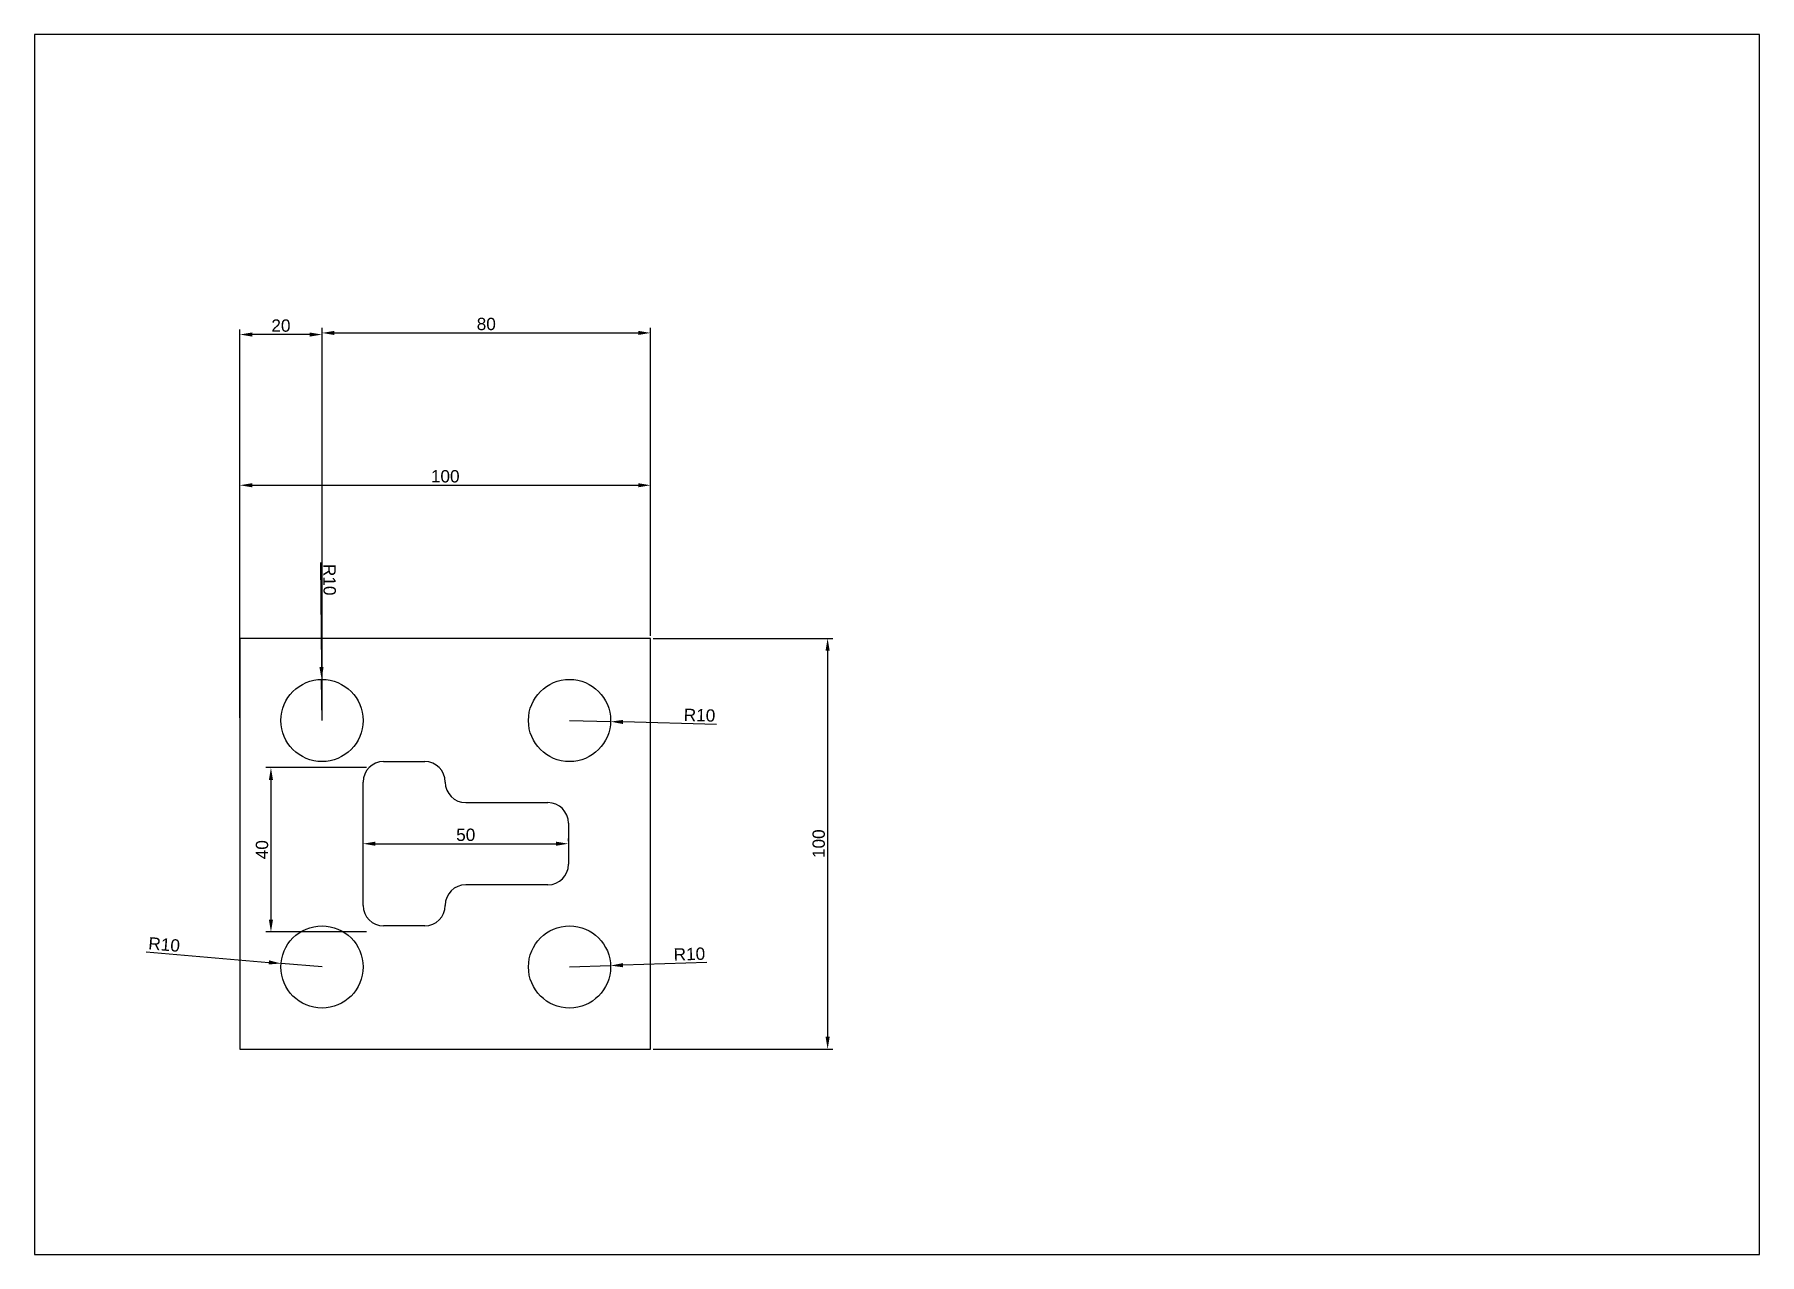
# Model space of a CAD drawing. Header units: millimetres. Extents: x 0 to 420, y 0 to 297.
import ezdxf

# ---------------------------------------------------------------- set-up
doc = ezdxf.new("R2010")
doc.units = ezdxf.units.MM
doc.styles.get("Standard").update_dxf_attribs({"font": 'arial.ttf'})
doc.dimstyles.new('ISO-25', dxfattribs={"dimtxt": 3, "dimasz": 3, "dimexe": 1.25, "dimexo": 0.625, "dimtad": 1, "dimdec": 0, "dimtxsty": 'Standard', "dimcen": 2.5, "dimadec": 0, "dimazin": 0, "dimtfac": 1, "dimtdec": 0, "dimtmove": 0, "dimatfit": 3, "dimfxl": 1, "dimarcsym": 0})

# ---------------------------------------------------------------- blocks, each defined once
blk = doc.blocks.new('*D2')
at = {"color": 0, "lineweight": -2, "transparency": 16777216}
for p, q in [((130.27, 130), (140.27, 129.72)), ((166.06, 129), (143.27, 129.64))]:
    blk.add_line(p, q, dxfattribs=at)
at = {"color": 0, "transparency": 16777216}
blk.add_solid([(143.28, 130.14), (143.26, 129.14), (140.27, 129.72)], dxfattribs=at)
at = {"layer": 'Defpoints', "color": 0, "transparency": 16777216}
for p in [(130.27, 130), (140.27, 129.72)]:
    blk.add_point(p, dxfattribs=at)
at = {"color": 0, "transparency": 16777216, "insert": (161.92, 131.27), "char_height": 3, "attachment_point": 5, "rotation": 358.3985}
blk.add_mtext('R10', dxfattribs=at)
blk = doc.blocks.new('*D3')
at = {"color": 0, "lineweight": -2, "transparency": 16777216}
for p, q in [((130.27, 70), (140.27, 70.33)), ((163.72, 71.1), (143.27, 70.43))]:
    blk.add_line(p, q, dxfattribs=at)
at = {"color": 0, "transparency": 16777216}
blk.add_solid([(143.25, 70.93), (143.28, 69.93), (140.27, 70.33)], dxfattribs=at)
at = {"layer": 'Defpoints', "color": 0, "transparency": 16777216}
for p in [(130.27, 70), (140.27, 70.33)]:
    blk.add_point(p, dxfattribs=at)
at = {"color": 0, "transparency": 16777216, "insert": (159.45, 73.12), "char_height": 3, "attachment_point": 5, "rotation": 1.8814}
blk.add_mtext('R10', dxfattribs=at)
blk = doc.blocks.new('*D4')
at = {"color": 0, "lineweight": -2, "transparency": 16777216}
for p, q in [((69.63, 168.45), (69.88, 143)), ((70, 130), (69.91, 140))]:
    blk.add_line(p, q, dxfattribs=at)
at = {"color": 0, "transparency": 16777216}
blk.add_solid([(70.38, 143), (69.38, 142.99), (69.91, 140)], dxfattribs=at)
at = {"layer": 'Defpoints', "color": 0, "transparency": 16777216}
for p in [(69.91, 140), (70, 130)]:
    blk.add_point(p, dxfattribs=at)
at = {"color": 0, "transparency": 16777216, "insert": (71.83, 164.27), "char_height": 3, "attachment_point": 5, "rotation": 270.5441}
blk.add_mtext('R10', dxfattribs=at)
blk = doc.blocks.new('*D5')
at = {"color": 0, "lineweight": -2, "transparency": 16777216}
for p, q in [((27.21, 73.66), (57.05, 71.11)), ((70, 70), (60.04, 70.85))]:
    blk.add_line(p, q, dxfattribs=at)
at = {"color": 0, "transparency": 16777216}
blk.add_solid([(57.09, 71.61), (57, 70.61), (60.04, 70.85)], dxfattribs=at)
at = {"layer": 'Defpoints', "color": 0, "transparency": 16777216}
for p in [(60.04, 70.85), (70, 70)]:
    blk.add_point(p, dxfattribs=at)
at = {"color": 0, "transparency": 16777216, "insert": (31.58, 75.45), "char_height": 3, "attachment_point": 5, "rotation": 355.1107}
blk.add_mtext('R10', dxfattribs=at)
blk = doc.blocks.new('*D6')
at = {"color": 0, "lineweight": -2, "transparency": 16777216}
for p, q in [((50, 150.62), (50, 188.52)), ((53, 187.27), (147, 187.27)), ((150, 150.62), (150, 188.52))]:
    blk.add_line(p, q, dxfattribs=at)
at = {"color": 0, "transparency": 16777216}
for points in [[(53, 187.77), (53, 186.77), (50, 187.27)], [(147, 187.77), (147, 186.77), (150, 187.27)]]:
    blk.add_solid(points, dxfattribs=at)
at = {"layer": 'Defpoints', "color": 0, "transparency": 16777216}
for p in [(150, 187.27), (50, 150), (150, 150)]:
    blk.add_point(p, dxfattribs=at)
at = {"color": 0, "transparency": 16777216, "insert": (100, 189.43), "char_height": 3, "attachment_point": 5}
blk.add_mtext('100', dxfattribs=at)
blk = doc.blocks.new('*D7')
at = {"color": 0, "lineweight": -2, "transparency": 16777216}
for p, q in [((150.63, 150), (194.36, 150)), ((193.11, 147), (193.11, 53)), ((150.63, 50), (194.36, 50))]:
    blk.add_line(p, q, dxfattribs=at)
at = {"color": 0, "transparency": 16777216}
for points in [[(192.61, 147), (193.61, 147), (193.11, 150)], [(192.61, 53), (193.61, 53), (193.11, 50)]]:
    blk.add_solid(points, dxfattribs=at)
at = {"layer": 'Defpoints', "color": 0, "transparency": 16777216}
for p in [(150, 150), (150, 50), (193.11, 50)]:
    blk.add_point(p, dxfattribs=at)
at = {"color": 0, "transparency": 16777216, "insert": (190.95, 100), "char_height": 3, "attachment_point": 5, "rotation": 90}
blk.add_mtext('100', dxfattribs=at)
blk = doc.blocks.new('*D8')
at = {"color": 0, "lineweight": -2, "transparency": 16777216}
for p, q in [((80, 100.62), (80, 101.25)), ((130, 100.62), (130, 101.25)), ((83, 100), (127, 100))]:
    blk.add_line(p, q, dxfattribs=at)
at = {"color": 0, "transparency": 16777216}
for points in [[(83, 100.5), (83, 99.5), (80, 100)], [(127, 100.5), (127, 99.5), (130, 100)]]:
    blk.add_solid(points, dxfattribs=at)
at = {"layer": 'Defpoints', "color": 0, "transparency": 16777216}
for p in [(80, 100), (130, 100), (130, 100)]:
    blk.add_point(p, dxfattribs=at)
at = {"color": 0, "transparency": 16777216, "insert": (105, 102.16), "char_height": 3, "attachment_point": 5}
blk.add_mtext('50', dxfattribs=at)
blk = doc.blocks.new('*D9')
at = {"color": 0, "lineweight": -2, "transparency": 16777216}
for p, q in [((80.84, 118.54), (56.32, 118.54)), ((57.57, 115.54), (57.57, 81.54)), ((80.84, 78.54), (56.32, 78.54))]:
    blk.add_line(p, q, dxfattribs=at)
at = {"color": 0, "transparency": 16777216}
for points in [[(57.07, 115.54), (58.07, 115.54), (57.57, 118.54)], [(57.07, 81.54), (58.07, 81.54), (57.57, 78.54)]]:
    blk.add_solid(points, dxfattribs=at)
at = {"layer": 'Defpoints', "color": 0, "transparency": 16777216}
for p in [(81.46, 118.54), (57.57, 78.54), (81.46, 78.54)]:
    blk.add_point(p, dxfattribs=at)
at = {"color": 0, "transparency": 16777216, "insert": (55.41, 98.54), "char_height": 3, "attachment_point": 5, "rotation": 90}
blk.add_mtext('40', dxfattribs=at)
blk = doc.blocks.new('*D10')
at = {"color": 0, "lineweight": -2, "transparency": 16777216}
for p, q in [((50, 130.62), (50, 225.21)), ((67, 223.96), (53, 223.96)), ((70, 130.62), (70, 225.21))]:
    blk.add_line(p, q, dxfattribs=at)
at = {"color": 0, "transparency": 16777216}
for points in [[(53, 224.46), (53, 223.46), (50, 223.96)], [(67, 224.46), (67, 223.46), (70, 223.96)]]:
    blk.add_solid(points, dxfattribs=at)
at = {"layer": 'Defpoints', "color": 0, "transparency": 16777216}
for p in [(50, 223.96), (50, 130), (70, 130)]:
    blk.add_point(p, dxfattribs=at)
at = {"color": 0, "transparency": 16777216, "insert": (60, 226.12), "char_height": 3, "attachment_point": 5}
blk.add_mtext('20', dxfattribs=at)
blk = doc.blocks.new('*D11')
at = {"color": 0, "lineweight": -2, "transparency": 16777216}
for p, q in [((70, 187.9), (70, 225.6)), ((73, 224.35), (147, 224.35)), ((150, 187.9), (150, 225.6))]:
    blk.add_line(p, q, dxfattribs=at)
at = {"color": 0, "transparency": 16777216}
for points in [[(73, 224.85), (73, 223.85), (70, 224.35)], [(147, 224.85), (147, 223.85), (150, 224.35)]]:
    blk.add_solid(points, dxfattribs=at)
at = {"layer": 'Defpoints', "color": 0, "transparency": 16777216}
for p in [(150, 224.35), (70, 187.27), (150, 187.27)]:
    blk.add_point(p, dxfattribs=at)
at = {"color": 0, "transparency": 16777216, "insert": (110, 226.51), "char_height": 3, "attachment_point": 5}
blk.add_mtext('80', dxfattribs=at)

msp = doc.modelspace()

# ---------------------------------------------------------------- linework, layer by layer
for p, q in [((85, 120), (95, 120)), ((80, 100), (80, 115)), ((100, 115), (100, 115)), ((105, 110), (125, 110)), ((130, 105), (130, 95)), ((80, 85), (80, 100)), ((125, 90), (105, 90)), ((100, 85), (100, 85)), ((95, 80), (85, 80))]:
    msp.add_line(p, q)
for points in [[(0, 0), (420, 0), (420, 297), (0, 297)], [(50, 50), (150, 50), (150, 150), (50, 150)]]:
    msp.add_lwpolyline(points, close=True)
for centre in [(70, 130), (70, 130), (130.27, 130), (130.27, 130), (70, 70), (70, 70), (130.27, 70), (130.27, 70)]:
    msp.add_circle(centre, 10)
for centre, start, end in [((85, 115), 90, 180), ((95, 115), 0, 90), ((105, 115), 180, 270), ((125, 105), 0, 90), ((125, 95), 270, 0), ((105, 85), 90, 180), ((85, 85), 180, 270), ((95, 85), 270, 0)]:
    msp.add_arc(centre, 5, start, end)

# ---------------------------------------------------------------- dimensions: what is measured, and where the dimension line sits
for base, p1, p2, picture, middle in [((50, 223.96), (70, 130), (50, 130), '*D10', (60, 226.12)), ((150, 224.35), (70, 187.27), (150, 187.27), '*D11', (110, 226.51)), ((150, 187.27), (50, 150), (150, 150), '*D6', (100, 189.43)), ((130, 100), (80, 100), (130, 100), '*D8', (105, 102.16))]:
    dim = msp.add_linear_dim(base=base, p1=p1, p2=p2, dimstyle='ISO-25')
    dim.commit()
    dim.dimension.update_dxf_attribs({"geometry": picture, "text_midpoint": middle})
for center, mpoint, picture, middle in [((70, 130), (69.91, 140), '*D4', (69.67, 164.24)), ((130.27, 130), (140.27, 129.72), '*D2', (161.86, 129.12)), ((70, 70), (60.04, 70.85), '*D5', (31.39, 73.3)), ((130.27, 70), (140.27, 70.33), '*D3', (159.52, 70.96))]:
    dim = msp.add_radius_dim(center=center, mpoint=mpoint, dimstyle='ISO-25')
    dim.commit()
    dim.dimension.update_dxf_attribs({"geometry": picture, "text_midpoint": middle, "dimtype": 164})
for base, p1, p2, picture, middle in [((193.11, 50), (150, 150), (150, 50), '*D7', (190.95, 100)), ((57.57, 78.54), (81.46, 118.54), (81.46, 78.54), '*D9', (55.41, 98.54))]:
    dim = msp.add_linear_dim(base=base, p1=p1, p2=p2, angle=90, dimstyle='ISO-25')
    dim.commit()
    dim.dimension.update_dxf_attribs({"geometry": picture, "text_midpoint": middle})

doc.saveas('drawing.dxf')
